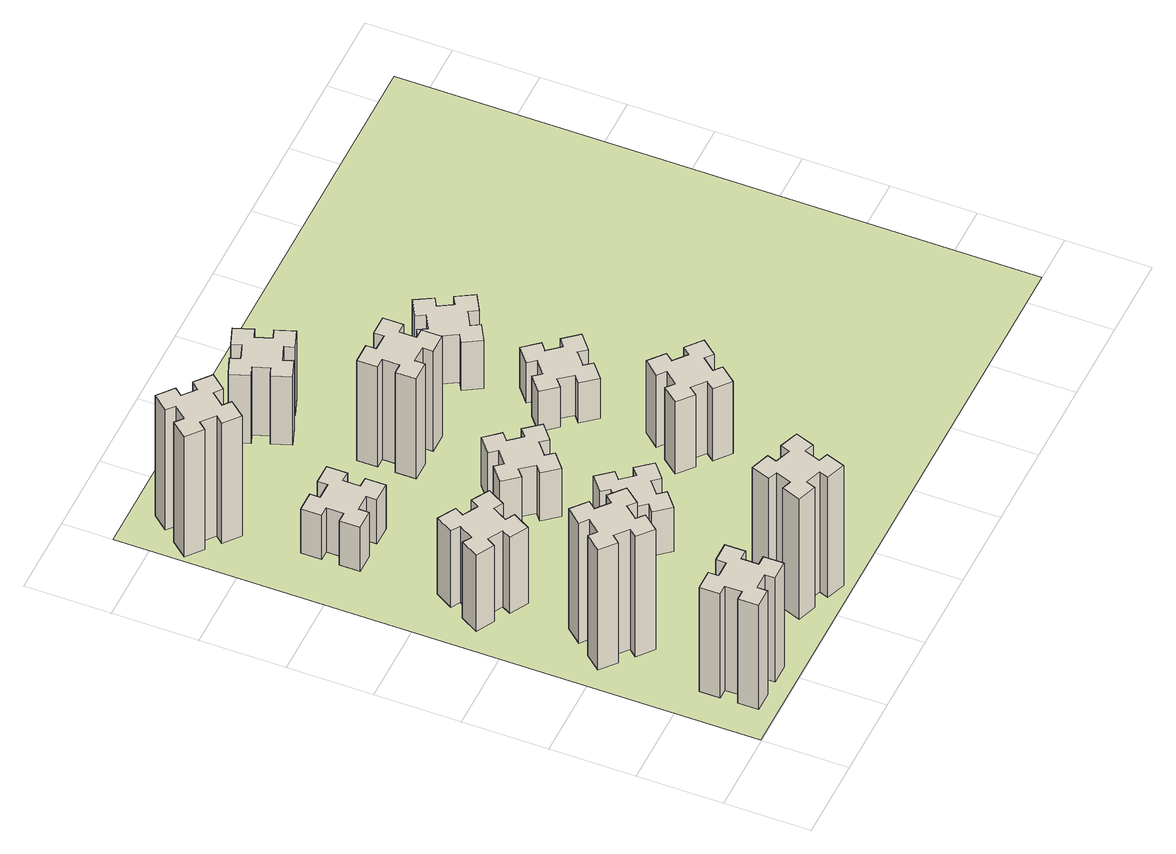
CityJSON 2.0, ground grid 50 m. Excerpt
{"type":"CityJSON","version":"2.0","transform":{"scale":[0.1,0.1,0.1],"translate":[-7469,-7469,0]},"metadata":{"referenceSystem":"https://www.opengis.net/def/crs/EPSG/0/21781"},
"CityObjects":{
"building1":{"type":"Building","attributes":{"class":"1000","function":"1000","usage":"1000","yearOfConstruction":2016,"roofType":"1000","measuredHeight":78,"storeysAboveGround":30,"storeysBelowGround":0},"geometry":[{"type":"Solid","lod":"1","boundaries":[[[[0,1,2,3,4,5,6,7,8,9,10,11,12,13,14,15,16,17,18,19]],[[17,16,20,21]],[[16,15,22,20]],[[15,14,23,22]],[[14,13,24,23]],[[13,12,25,24]],[[12,11,26,25]],[[11,10,27,26]],[[10,9,28,27]],[[9,8,29,28]],[[8,7,30,29]],[[7,6,31,30]],[[6,5,32,31]],[[5,4,33,32]],[[4,3,34,33]],[[3,2,35,34]],[[2,1,36,35]],[[1,0,37,36]],[[0,19,38,37]],[[19,18,39,38]],[[18,17,21,39]],[[24,25,26,27,28,29,30,31,32,33,34,35,36,37,38,39,21,20,22,23]]]]}]},
"building2":{"type":"Building","attributes":{"class":"1000","function":"1000","usage":"1000","yearOfConstruction":2016,"roofType":"1000","measuredHeight":90,"storeysAboveGround":30,"storeysBelowGround":0},"geometry":[{"type":"Solid","lod":"1","boundaries":[[[[40,41,42,43,44,45,46,47,48,49,50,51,52,53,54,55,56,57,58,59]],[[57,56,60,61]],[[56,55,62,60]],[[55,54,63,62]],[[54,53,64,63]],[[53,52,65,64]],[[52,51,66,65]],[[51,50,67,66]],[[50,49,68,67]],[[49,48,69,68]],[[48,47,70,69]],[[47,46,71,70]],[[46,45,72,71]],[[45,44,73,72]],[[44,43,74,73]],[[43,42,75,74]],[[42,41,76,75]],[[41,40,77,76]],[[40,59,78,77]],[[59,58,79,78]],[[58,57,61,79]],[[64,65,66,67,68,69,70,71,72,73,74,75,76,77,78,79,61,60,62,63]]]]}]},
"building3":{"type":"Building","attributes":{"class":"1000","function":"1000","usage":"1000","yearOfConstruction":2016,"roofType":"1000","measuredHeight":57,"storeysAboveGround":30,"storeysBelowGround":0},"geometry":[{"type":"Solid","lod":"1","boundaries":[[[[80,81,82,83,84,85,86,87,88,89,90,91,92,93,94,95,96,97,98,99]],[[97,96,100,101]],[[96,95,102,100]],[[95,94,103,102]],[[94,93,104,103]],[[93,92,105,104]],[[92,91,106,105]],[[91,90,107,106]],[[90,89,108,107]],[[89,88,109,108]],[[88,87,110,109]],[[87,86,111,110]],[[86,85,112,111]],[[85,84,113,112]],[[84,83,114,113]],[[83,82,115,114]],[[82,81,116,115]],[[81,80,117,116]],[[80,99,118,117]],[[99,98,119,118]],[[98,97,101,119]],[[104,105,106,107,108,109,110,111,112,113,114,115,116,117,118,119,101,100,102,103]]]]}]},
"building4":{"type":"Building","attributes":{"class":"1000","function":"1000","usage":"1000","yearOfConstruction":2016,"roofType":"1000","measuredHeight":90,"storeysAboveGround":30,"storeysBelowGround":0},"geometry":[{"type":"Solid","lod":"1","boundaries":[[[[120,121,122,123,124,125,126,127,128,129,130,131,132,133,134,135,136,137,138,139]],[[137,136,140,141]],[[136,135,142,140]],[[135,134,143,142]],[[134,133,144,143]],[[133,132,145,144]],[[132,131,146,145]],[[131,130,147,146]],[[130,129,148,147]],[[129,128,149,148]],[[128,127,150,149]],[[127,126,151,150]],[[126,125,152,151]],[[125,124,153,152]],[[124,123,154,153]],[[123,122,155,154]],[[122,121,156,155]],[[121,120,157,156]],[[120,139,158,157]],[[139,138,159,158]],[[138,137,141,159]],[[144,145,146,147,148,149,150,151,152,153,154,155,156,157,158,159,141,140,142,143]]]]}]},
"building5":{"type":"Building","attributes":{"class":"1000","function":"1000","usage":"1000","yearOfConstruction":2016,"roofType":"1000","measuredHeight":33,"storeysAboveGround":30,"storeysBelowGround":0},"geometry":[{"type":"Solid","lod":"1","boundaries":[[[[160,161,162,163,164,165,166,167,168,169,170,171,172,173,174,175,176,177,178,179]],[[177,176,180,181]],[[176,175,182,180]],[[175,174,183,182]],[[174,173,184,183]],[[173,172,185,184]],[[172,171,186,185]],[[171,170,187,186]],[[170,169,188,187]],[[169,168,189,188]],[[168,167,190,189]],[[167,166,191,190]],[[166,165,192,191]],[[165,164,193,192]],[[164,163,194,193]],[[163,162,195,194]],[[162,161,196,195]],[[161,160,197,196]],[[160,179,198,197]],[[179,178,199,198]],[[178,177,181,199]],[[184,185,186,187,188,189,190,191,192,193,194,195,196,197,198,199,181,180,182,183]]]]}]},
"building6":{"type":"Building","attributes":{"class":"1000","function":"1000","usage":"1000","yearOfConstruction":2016,"roofType":"1000","measuredHeight":90,"storeysAboveGround":30,"storeysBelowGround":0},"geometry":[{"type":"Solid","lod":"1","boundaries":[[[[200,201,202,203,204,205,206,207,208,209,210,211,212,213,214,215,216,217,218,219]],[[217,216,220,221]],[[216,215,222,220]],[[215,214,223,222]],[[214,213,224,223]],[[213,212,225,224]],[[212,211,226,225]],[[211,210,227,226]],[[210,209,228,227]],[[209,208,229,228]],[[208,207,230,229]],[[207,206,231,230]],[[206,205,232,231]],[[205,204,233,232]],[[204,203,234,233]],[[203,202,235,234]],[[202,201,236,235]],[[201,200,237,236]],[[200,219,238,237]],[[219,218,239,238]],[[218,217,221,239]],[[224,225,226,227,228,229,230,231,232,233,234,235,236,237,238,239,221,220,222,223]]]]}]},
"building7":{"type":"Building","attributes":{"class":"1000","function":"1000","usage":"1000","yearOfConstruction":2016,"roofType":"1000","measuredHeight":33,"storeysAboveGround":30,"storeysBelowGround":0},"geometry":[{"type":"Solid","lod":"1","boundaries":[[[[240,241,242,243,244,245,246,247,248,249,250,251,252,253,254,255,256,257,258,259]],[[257,256,260,261]],[[256,255,262,260]],[[255,254,263,262]],[[254,253,264,263]],[[253,252,265,264]],[[252,251,266,265]],[[251,250,267,266]],[[250,249,268,267]],[[249,248,269,268]],[[248,247,270,269]],[[247,246,271,270]],[[246,245,272,271]],[[245,244,273,272]],[[244,243,274,273]],[[243,242,275,274]],[[242,241,276,275]],[[241,240,277,276]],[[240,259,278,277]],[[259,258,279,278]],[[258,257,261,279]],[[264,265,266,267,268,269,270,271,272,273,274,275,276,277,278,279,261,260,262,263]]]]}]},
"building8":{"type":"Building","attributes":{"class":"1000","function":"1000","usage":"1000","yearOfConstruction":2016,"roofType":"1000","measuredHeight":36,"storeysAboveGround":30,"storeysBelowGround":0},"geometry":[{"type":"Solid","lod":"1","boundaries":[[[[280,281,282,283,284,285,286,287,288,289,290,291,292,293,294,295,296,297,298,299]],[[297,296,300,301]],[[296,295,302,300]],[[295,294,303,302]],[[294,293,304,303]],[[293,292,305,304]],[[292,291,306,305]],[[291,290,307,306]],[[290,289,308,307]],[[289,288,309,308]],[[288,287,310,309]],[[287,286,311,310]],[[286,285,312,311]],[[285,284,313,312]],[[284,283,314,313]],[[283,282,315,314]],[[282,281,316,315]],[[281,280,317,316]],[[280,299,318,317]],[[299,298,319,318]],[[298,297,301,319]],[[304,305,306,307,308,309,310,311,312,313,314,315,316,317,318,319,301,300,302,303]]]]}]},
"building9":{"type":"Building","attributes":{"class":"1000","function":"1000","usage":"1000","yearOfConstruction":2016,"roofType":"1000","measuredHeight":75,"storeysAboveGround":30,"storeysBelowGround":0},"geometry":[{"type":"Solid","lod":"1","boundaries":[[[[320,321,322,323,324,325,326,327,328,329,330,331,332,333,334,335,336,337,338,339]],[[337,336,340,341]],[[336,335,342,340]],[[335,334,343,342]],[[334,333,344,343]],[[333,332,345,344]],[[332,331,346,345]],[[331,330,347,346]],[[330,329,348,347]],[[329,328,349,348]],[[328,327,350,349]],[[327,326,351,350]],[[326,325,352,351]],[[325,324,353,352]],[[324,323,354,353]],[[323,322,355,354]],[[322,321,356,355]],[[321,320,357,356]],[[320,339,358,357]],[[339,338,359,358]],[[338,337,341,359]],[[344,345,346,347,348,349,350,351,352,353,354,355,356,357,358,359,341,340,342,343]]]]}]},
"building10":{"type":"Building","attributes":{"class":"1000","function":"1000","usage":"1000","yearOfConstruction":2016,"roofType":"1000","measuredHeight":51,"storeysAboveGround":30,"storeysBelowGround":0},"geometry":[{"type":"Solid","lod":"1","boundaries":[[[[360,361,362,363,364,365,366,367,368,369,370,371,372,373,374,375,376,377,378,379]],[[377,376,380,381]],[[376,375,382,380]],[[375,374,383,382]],[[374,373,384,383]],[[373,372,385,384]],[[372,371,386,385]],[[371,370,387,386]],[[370,369,388,387]],[[369,368,389,388]],[[368,367,390,389]],[[367,366,391,390]],[[366,365,392,391]],[[365,364,393,392]],[[364,363,394,393]],[[363,362,395,394]],[[362,361,396,395]],[[361,360,397,396]],[[360,379,398,397]],[[379,378,399,398]],[[378,377,381,399]],[[384,385,386,387,388,389,390,391,392,393,394,395,396,397,398,399,381,380,382,383]]]]}]},
"building11":{"type":"Building","attributes":{"class":"1000","function":"1000","usage":"1000","yearOfConstruction":2016,"roofType":"1000","measuredHeight":54,"storeysAboveGround":30,"storeysBelowGround":0},"geometry":[{"type":"Solid","lod":"1","boundaries":[[[[400,401,402,403,404,405,406,407,408,409,410,411,412,413,414,415,416,417,418,419]],[[417,416,420,421]],[[416,415,422,420]],[[415,414,423,422]],[[414,413,424,423]],[[413,412,425,424]],[[412,411,426,425]],[[411,410,427,426]],[[410,409,428,427]],[[409,408,429,428]],[[408,407,430,429]],[[407,406,431,430]],[[406,405,432,431]],[[405,404,433,432]],[[404,403,434,433]],[[403,402,435,434]],[[402,401,436,435]],[[401,400,437,436]],[[400,419,438,437]],[[419,418,439,438]],[[418,417,421,439]],[[424,425,426,427,428,429,430,431,432,433,434,435,436,437,438,439,421,420,422,423]]]]}]},
"building12":{"type":"Building","attributes":{"class":"1000","function":"1000","usage":"1000","yearOfConstruction":2016,"roofType":"1000","measuredHeight":30,"storeysAboveGround":30,"storeysBelowGround":0},"geometry":[{"type":"Solid","lod":"1","boundaries":[[[[440,441,442,443,444,445,446,447,448,449,450,451,452,453,454,455,456,457,458,459]],[[457,456,460,461]],[[456,455,462,460]],[[455,454,463,462]],[[454,453,464,463]],[[453,452,465,464]],[[452,451,466,465]],[[451,450,467,466]],[[450,449,468,467]],[[449,448,469,468]],[[448,447,470,469]],[[447,446,471,470]],[[446,445,472,471]],[[445,444,473,472]],[[444,443,474,473]],[[443,442,475,474]],[[442,441,476,475]],[[441,440,477,476]],[[440,459,478,477]],[[459,458,479,478]],[[458,457,461,479]],[[464,465,466,467,468,469,470,471,472,473,474,475,476,477,478,479,461,460,462,463]]]]}]},
"building13":{"type":"Building","attributes":{"class":"1000","function":"1000","usage":"1000","yearOfConstruction":2016,"roofType":"1000","measuredHeight":36,"storeysAboveGround":30,"storeysBelowGround":0},"geometry":[{"type":"Solid","lod":"1","boundaries":[[[[480,481,482,483,484,485,486,487,488,489,490,491,492,493,494,495,496,497,498,499]],[[497,496,500,501]],[[496,495,502,500]],[[495,494,503,502]],[[494,493,504,503]],[[493,492,505,504]],[[492,491,506,505]],[[491,490,507,506]],[[490,489,508,507]],[[489,488,509,508]],[[488,487,510,509]],[[487,486,511,510]],[[486,485,512,511]],[[485,484,513,512]],[[484,483,514,513]],[[483,482,515,514]],[[482,481,516,515]],[[481,480,517,516]],[[480,499,518,517]],[[499,498,519,518]],[[498,497,501,519]],[[504,505,506,507,508,509,510,511,512,513,514,515,516,517,518,519,501,500,502,503]]]]}]},
"landuse1":{"type":"LandUse","attributes":{"name":"plot1","function":"1010"},"geometry":[{"type":"MultiSurface","lod":"1","boundaries":[[[520,521,522,523]]]}]}
},
"vertices":[
[265,325,0],[265,225,0],[205,225,0],[205,105,0],[325,105,0],[325,165,0],[425,165,0],[425,105,0],[545,105,0],[545,225,0],[485,225,0],[485,325,0],[545,325,0],[545,445,0],[425,445,0],[425,385,0],[325,385,0],[325,445,0],[205,445,0],[205,325,0],[325,385,780],[325,445,780],[425,385,780],[425,445,780],[545,445,780],[545,325,780],[485,325,780],[485,225,780],[545,225,780],[545,105,780],[425,105,780],[425,165,780],[325,165,780],[325,105,780],[205,105,780],[205,225,780],[265,225,780],[265,325,780],[205,325,780],[205,445,780],
[484,1067,0],[408,1132,0],[446,1178,0],[354,1255,0],[277,1163,0],[323,1124,0],[259,1048,0],[213,1086,0],[136,994,0],[228,917,0],[266,963,0],[343,899,0],[304,853,0],[396,776,0],[473,868,0],[427,906,0],[492,983,0],[538,944,0],[615,1036,0],[523,1113,0],[492,983,900],[538,944,900],[427,906,900],[473,868,900],[396,776,900],[304,853,900],[343,899,900],[266,963,900],[228,917,900],[136,994,900],[213,1086,900],[259,1048,900],[323,1124,900],[277,1163,900],[354,1255,900],[446,1178,900],[408,1132,900],[484,1067,900],[523,1113,900],[615,1036,900],
[474,1826,0],[387,1876,0],[417,1928,0],[313,1988,0],[253,1884,0],[305,1854,0],[255,1767,0],[203,1797,0],[143,1693,0],[247,1633,0],[277,1685,0],[364,1635,0],[334,1583,0],[438,1523,0],[498,1627,0],[446,1657,0],[496,1744,0],[548,1714,0],[608,1818,0],[504,1878,0],[496,1744,570],[548,1714,570],[446,1657,570],[498,1627,570],[438,1523,570],[334,1583,570],[364,1635,570],[277,1685,570],[247,1633,570],[143,1693,570],[203,1797,570],[255,1767,570],[305,1854,570],[253,1884,570],[313,1988,570],[417,1928,570],[387,1876,570],[474,1826,570],[504,1878,570],[608,1818,570],
[1029,360,0],[995,266,0],[939,287,0],[897,174,0],[1010,133,0],[1031,189,0],[1125,155,0],[1104,99,0],[1217,57,0],[1258,170,0],[1202,191,0],[1236,285,0],[1292,264,0],[1333,377,0],[1220,418,0],[1200,362,0],[1106,396,0],[1127,452,0],[1014,493,0],[973,380,0],[1106,396,900],[1127,452,900],[1200,362,900],[1220,418,900],[1333,377,900],[1292,264,900],[1236,285,900],[1202,191,900],[1258,170,900],[1217,57,900],[1104,99,900],[1125,155,900],[1031,189,900],[1010,133,900],[897,174,900],[939,287,900],[995,266,900],[1029,360,900],[973,380,900],[1014,493,900],
[425,2485,0],[525,2485,0],[525,2425,0],[645,2425,0],[645,2545,0],[585,2545,0],[585,2645,0],[645,2645,0],[645,2765,0],[525,2765,0],[525,2705,0],[425,2705,0],[425,2765,0],[305,2765,0],[305,2645,0],[365,2645,0],[365,2545,0],[305,2545,0],[305,2425,0],[425,2425,0],[365,2545,330],[305,2545,330],[365,2645,330],[305,2645,330],[305,2765,330],[425,2765,330],[425,2705,330],[525,2705,330],[525,2765,330],[645,2765,330],[645,2645,330],[585,2645,330],[585,2545,330],[645,2545,330],[645,2425,330],[525,2425,330],[525,2485,330],[425,2485,330],[425,2425,330],[305,2425,330],
[384,3387,0],[308,3452,0],[346,3498,0],[254,3575,0],[177,3483,0],[223,3444,0],[159,3368,0],[113,3406,0],[36,3314,0],[128,3237,0],[166,3283,0],[243,3219,0],[204,3173,0],[296,3096,0],[373,3188,0],[327,3226,0],[392,3303,0],[438,3264,0],[515,3356,0],[423,3433,0],[392,3303,900],[438,3264,900],[327,3226,900],[373,3188,900],[296,3096,900],[204,3173,900],[243,3219,900],[166,3283,900],[128,3237,900],[36,3314,900],[113,3406,900],[159,3368,900],[223,3444,900],[177,3483,900],[254,3575,900],[346,3498,900],[308,3452,900],[384,3387,900],[423,3433,900],[515,3356,900],
[1083,1332,0],[1006,1267,0],[968,1313,0],[876,1236,0],[953,1144,0],[999,1183,0],[1063,1106,0],[1017,1068,0],[1094,976,0],[1186,1053,0],[1148,1099,0],[1224,1163,0],[1263,1117,0],[1355,1194,0],[1278,1286,0],[1232,1248,0],[1167,1324,0],[1213,1363,0],[1136,1455,0],[1044,1378,0],[1167,1324,330],[1213,1363,330],[1232,1248,330],[1278,1286,330],[1355,1194,330],[1263,1117,330],[1224,1163,330],[1148,1099,330],[1186,1053,330],[1094,976,330],[1017,1068,330],[1063,1106,330],[999,1183,330],[953,1144,330],[876,1236,330],[968,1313,330],[1006,1267,330],[1083,1332,330],[1044,1378,330],[1136,1455,330],
[1083,1972,0],[1006,1907,0],[968,1953,0],[876,1876,0],[953,1784,0],[999,1823,0],[1063,1746,0],[1017,1708,0],[1094,1616,0],[1186,1693,0],[1148,1739,0],[1224,1803,0],[1263,1757,0],[1355,1834,0],[1278,1926,0],[1232,1888,0],[1167,1964,0],[1213,2003,0],[1136,2095,0],[1044,2018,0],[1167,1964,360],[1213,2003,360],[1232,1888,360],[1278,1926,360],[1355,1834,360],[1263,1757,360],[1224,1803,360],[1148,1739,360],[1186,1693,360],[1094,1616,360],[1017,1708,360],[1063,1746,360],[999,1823,360],[953,1784,360],[876,1876,360],[968,1953,360],[1006,1907,360],[1083,1972,360],[1044,2018,360],[1136,2095,360],
[1325,2545,0],[1325,2645,0],[1385,2645,0],[1385,2765,0],[1265,2765,0],[1265,2705,0],[1165,2705,0],[1165,2765,0],[1045,2765,0],[1045,2645,0],[1105,2645,0],[1105,2545,0],[1045,2545,0],[1045,2425,0],[1165,2425,0],[1165,2485,0],[1265,2485,0],[1265,2425,0],[1385,2425,0],[1385,2545,0],[1265,2485,750],[1265,2425,750],[1165,2485,750],[1165,2425,750],[1045,2425,750],[1045,2545,750],[1105,2545,750],[1105,2645,750],[1045,2645,750],[1045,2765,750],[1165,2765,750],[1165,2705,750],[1265,2705,750],[1265,2765,750],[1385,2765,750],[1385,2645,750],[1325,2645,750],[1325,2545,750],[1385,2545,750],[1385,2425,750],
[1125,3456,0],[1031,3422,0],[1010,3478,0],[897,3437,0],[939,3324,0],[995,3345,0],[1029,3251,0],[973,3230,0],[1014,3117,0],[1127,3159,0],[1106,3215,0],[1200,3249,0],[1220,3193,0],[1333,3234,0],[1292,3347,0],[1236,3326,0],[1202,3420,0],[1258,3440,0],[1217,3553,0],[1104,3512,0],[1202,3420,510],[1258,3440,510],[1236,3326,510],[1292,3347,510],[1333,3234,510],[1220,3193,510],[1200,3249,510],[1106,3215,510],[1127,3159,510],[1014,3117,510],[973,3230,510],[1029,3251,510],[995,3345,510],[939,3324,510],[897,3437,510],[1010,3478,510],[1031,3422,510],[1125,3456,510],[1104,3512,510],[1217,3553,510],
[1746,1163,0],[1823,1099,0],[1784,1053,0],[1876,976,0],[1953,1068,0],[1907,1106,0],[1972,1183,0],[2018,1144,0],[2095,1236,0],[2003,1313,0],[1964,1267,0],[1888,1332,0],[1926,1378,0],[1834,1455,0],[1757,1363,0],[1803,1324,0],[1739,1248,0],[1693,1286,0],[1616,1194,0],[1708,1117,0],[1739,1248,540],[1693,1286,540],[1803,1324,540],[1757,1363,540],[1834,1455,540],[1926,1378,540],[1888,1332,540],[1964,1267,540],[2003,1313,540],[2095,1236,540],[2018,1144,540],[1972,1183,540],[1907,1106,540],[1953,1068,540],[1876,976,540],[1784,1053,540],[1823,1099,540],[1746,1163,540],[1708,1117,540],[1616,1194,540],
[1972,1988,0],[1907,2064,0],[1953,2103,0],[1876,2195,0],[1784,2118,0],[1823,2072,0],[1746,2007,0],[1708,2053,0],[1616,1976,0],[1693,1884,0],[1739,1923,0],[1803,1846,0],[1757,1808,0],[1834,1716,0],[1926,1793,0],[1888,1839,0],[1964,1903,0],[2003,1857,0],[2095,1934,0],[2018,2026,0],[1964,1903,300],[2003,1857,300],[1888,1839,300],[1926,1793,300],[1834,1716,300],[1757,1808,300],[1803,1846,300],[1739,1923,300],[1693,1884,300],[1616,1976,300],[1708,2053,300],[1746,2007,300],[1823,2072,300],[1784,2118,300],[1876,2195,300],[1953,2103,300],[1907,2064,300],[1972,1988,300],[2018,2026,300],[2095,1934,300],
[1976,2607,0],[1926,2694,0],[1978,2724,0],[1918,2828,0],[1814,2768,0],[1844,2716,0],[1757,2666,0],[1727,2718,0],[1623,2658,0],[1683,2554,0],[1735,2584,0],[1785,2497,0],[1733,2467,0],[1793,2363,0],[1897,2423,0],[1867,2475,0],[1954,2525,0],[1984,2473,0],[2088,2533,0],[2028,2637,0],[1954,2525,360],[1984,2473,360],[1867,2475,360],[1897,2423,360],[1793,2363,360],[1733,2467,360],[1785,2497,360],[1735,2584,360],[1683,2554,360],[1623,2658,360],[1727,2718,360],[1757,2666,360],[1844,2716,360],[1814,2768,360],[1918,2828,360],[1978,2724,360],[1926,2694,360],[1976,2607,360],[2028,2637,360],[2088,2533,360],
[5,3705,0],[3705,3705,0],[3705,5,0],[5,5,0]
]}
